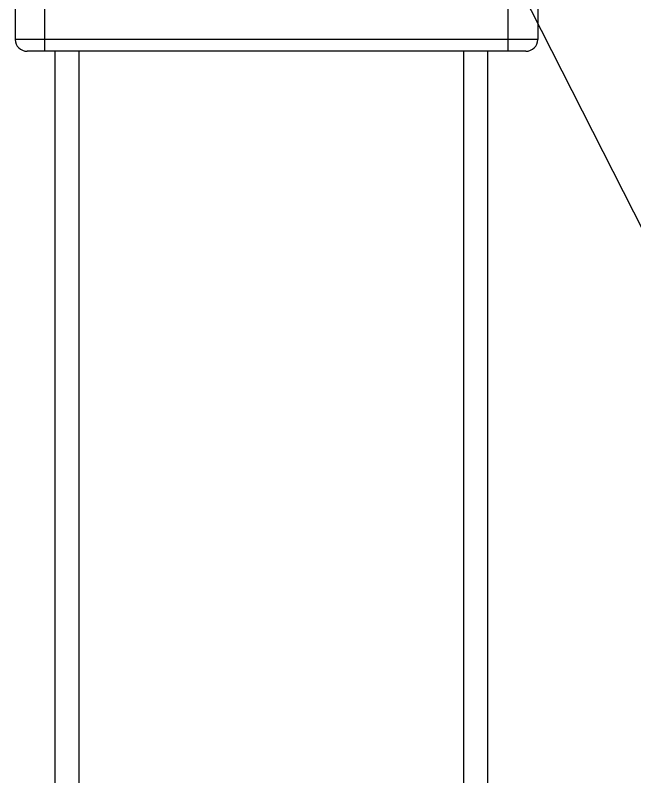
# Model space of a CAD drawing. Extents: x 815029915 to 815825525, y 579155098 to 579748855.
# Drawn here: x 815618176.8 to 815618505.2, y 579337291.4 to 579337695.1 of the extents above; entities that cross this region are included whole.
import ezdxf

# ---------------------------------------------------------------- set-up
doc = ezdxf.new("R2010")
doc.units = 0
doc.header["$LTSCALE"] = 100
doc.header["$MEASUREMENT"] = 0

msp = doc.modelspace()

# ---------------------------------------------------------------- linework, layer by layer
at = {"color": 0, "linetype": 'Continuous'}
for p, q in [((815618192.44, 579337676.03), (815618192.44, 579338094.16)), ((815618438.09, 579337676.03), (815618438.09, 579338094.16)), ((815618176.76, 579338087.89), (815618176.76, 579337682.3)), ((815618453.77, 579338087.89), (815618453.77, 579337682.3)), ((815618453.77, 579337682.3), (815618176.76, 579337682.3)), ((815618447.5, 579337676.03), (815618183.03, 579337676.03))]:
    msp.add_line(p, q, dxfattribs=at)
at = {"color": 7, "linetype": 'Continuous'}
for p, q in [((815618197.67, 579337676.03), (815618197.67, 579334265.04)), ((815618210.42, 579337676.03), (815618210.42, 579334265.04)), ((815618414.4, 579337676.03), (815618414.4, 579334265.04)), ((815618427.15, 579337676.03), (815618427.15, 579334265.04))]:
    msp.add_line(p, q, dxfattribs=at)
at = {"color": 4, "linetype": 'ByBlock', "lineweight": -2}
msp.add_lwpolyline([(815618406.9, 579337783.39), (815618607.53, 579337388.26)], dxfattribs=at)
at = {"color": 0, "linetype": 'Continuous'}
for centre, start, end in [((815618183.03, 579337682.3), 180, 270), ((815618447.5, 579337682.3), 270, 0)]:
    msp.add_arc(centre, 6.27, start, end, dxfattribs=at)

doc.saveas('drawing.dxf')
